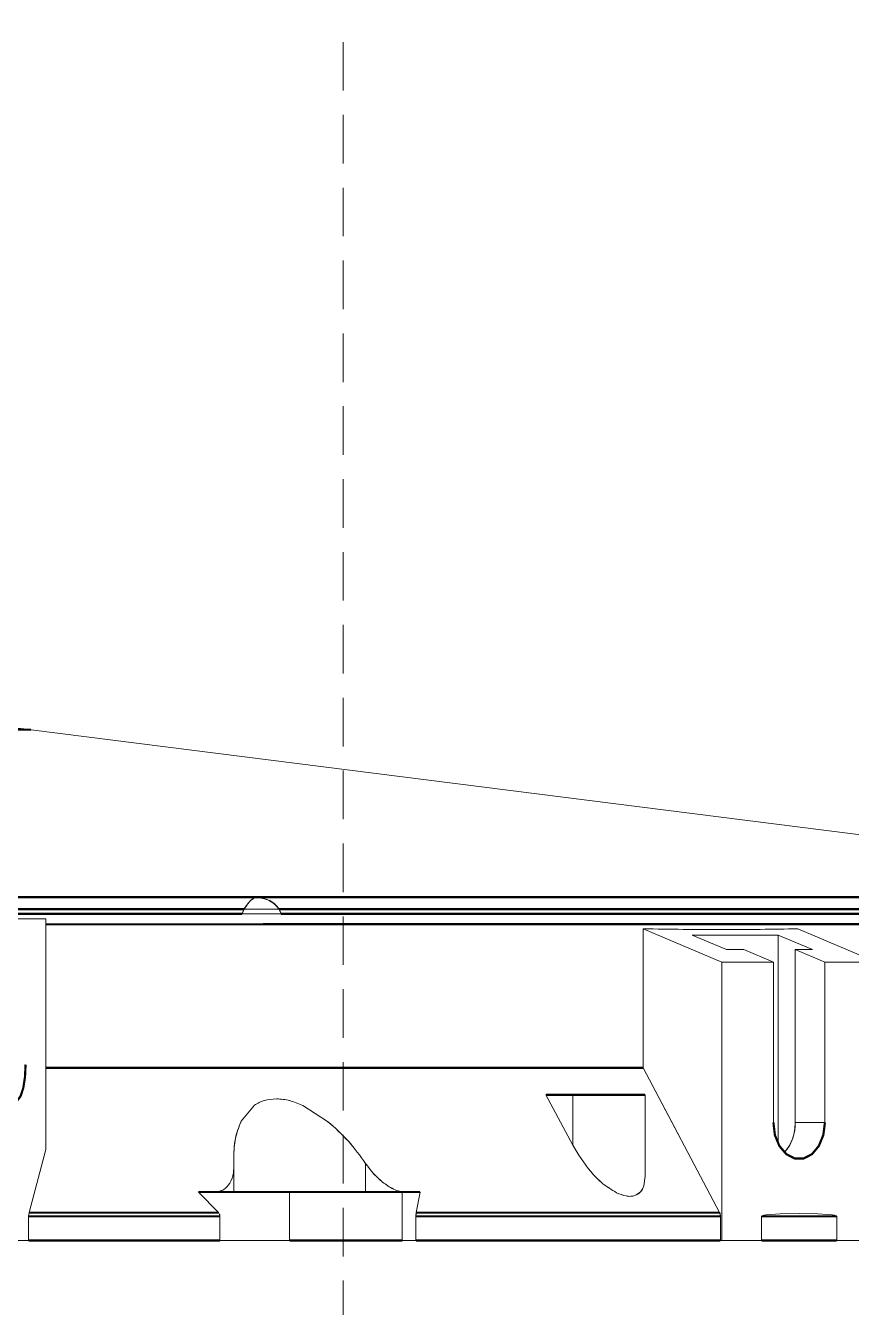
# Model space of a CAD drawing. Header units: millimetres. Extents: x -16985 to -606, y 2122 to 9380.
# Drawn here: x -12321.6 to -12253.5, y 7664.6 to 7770.1 of the extents above; entities that cross this region are included whole.
import ezdxf

# ---------------------------------------------------------------- set-up
doc = ezdxf.new("R2010")
doc.units = ezdxf.units.MM
doc.linetypes.add('K5LT_DASHED', pattern=[6, 4, -2])
doc.linetypes.add('K5LT_THIN', pattern=[0])

msp = doc.modelspace()

# ---------------------------------------------------------------- linework, layer by layer
at = {"color": 7, "linetype": 'K5LT_DASHED', "lineweight": 18}
msp.add_line((-12295.42, 8086.8), (-12295.42, 4065.41), dxfattribs=at)
at = {"color": 7, "linetype": 'K5LT_THIN', "lineweight": 18}
for p, q in [((-12212.25, 7698.39), (-12321.12, 7712.17)), ((-12303.56, 7697.42), (-12303.39, 7697.68)), ((-12303.43, 7697.61), (-12303.3, 7697.8)), ((-12303.3, 7697.8), (-12303.04, 7698.1)), ((-12303.04, 7698.1), (-12302.92, 7698.21)), ((-12302.84, 7698.25), (-12302.56, 7698.41)), ((-12302.56, 7698.41), (-12302.84, 7698.25)), ((-12302.7, 7698.36), (-12302.56, 7698.41)), ((-12302.29, 7698.35), (-12302.02, 7698.29)), ((-12302.02, 7698.29), (-12301.76, 7698.21)), ((-12301.76, 7698.21), (-12301.51, 7698.1)), ((-12301.05, 7697.83), (-12301.51, 7698.13)), ((-12301.51, 7698.1), (-12301.05, 7697.8)), ((-12301.05, 7697.8), (-12300.85, 7697.61)), ((-12301.02, 7697.8), (-12301.03, 7697.81)), ((-12303.74, 7697.04), (-12303.57, 7697.39)), ((-12303.57, 7697.39), (-12303.74, 7697.04)), ((-12303.74, 7697.01), (-12303.56, 7697.39)), ((-12303.56, 7697.39), (-12303.74, 7697.01)), ((-12303.73, 7697.03), (-12303.74, 7697.04)), ((-12303.74, 7697.04), (-12303.73, 7697.03)), ((-12303.73, 7697), (-12303.74, 7697.01)), ((-12303.56, 7697.42), (-12303.73, 7697.03)), ((-12303.56, 7697.42), (-12303.73, 7697.03)), ((-12303.73, 7697), (-12303.56, 7697.39)), ((-12303.73, 7697), (-12303.56, 7697.39)), ((-12300.52, 7697), (-12303.73, 7697)), ((-12300.52, 7697), (-12303.73, 7697)), ((-12303.56, 7697.39), (-12303.43, 7697.61)), ((-12303.56, 7697.39), (-12300.69, 7697.39)), ((-12300.85, 7697.61), (-12300.7, 7697.39)), ((-12300.52, 7697.01), (-12300.7, 7697.39)), ((-12300.7, 7697.39), (-12300.52, 7697.01)), ((-12300.69, 7697.39), (-12300.52, 7697)), ((-12300.69, 7697.39), (-12300.52, 7697)), ((-12300.52, 7697.03), (-12300.68, 7697.4)), ((-12300.52, 7697.03), (-12300.68, 7697.39)), ((-12300.68, 7697.39), (-12300.52, 7697.04)), ((-12300.52, 7697.04), (-12300.68, 7697.39)), ((-12300.54, 7697.03), (-12300.52, 7697.03)), ((-12300.54, 7697.03), (-12300.52, 7697.03)), ((-12300.52, 7697.03), (-12300.52, 7697.04)), ((-12300.52, 7697.04), (-12300.52, 7697.03)), ((-12327.92, 7696.6), (-12319.91, 7696.6)), ((-12319.91, 7696.6), (-12321.57, 7696.6)), ((-12321.57, 7696.6), (-12319.91, 7696.6)), ((-12319.91, 7677.61), (-12319.91, 7696.6)), ((-12319.91, 7696.6), (-12319.91, 7677.61)), ((-12264.22, 7693.02), (-12270.7, 7695.78)), ((-12270.7, 7684.33), (-12270.7, 7695.78)), ((-12270.7, 7684.33), (-12270.7, 7695.78)), ((-12257.97, 7695.78), (-12251.49, 7693.02)), ((-12266.66, 7695.26), (-12263.83, 7694.06)), ((-12259.58, 7695.26), (-12266.66, 7695.26)), ((-12256.76, 7694.06), (-12259.58, 7695.26)), ((-12259.58, 7695.26), (-12259.58, 7678.1)), ((-12263.83, 7694.06), (-12262.41, 7694.06)), ((-12262.41, 7694.06), (-12259.97, 7693.02)), ((-12258.17, 7694.06), (-12256.76, 7694.06)), ((-12255.73, 7693.02), (-12258.17, 7694.06)), ((-12258.17, 7694.06), (-12258.17, 7679.82)), ((-12259.97, 7693.02), (-12264.22, 7693.02)), ((-12264.22, 7670.1), (-12264.22, 7693.02)), ((-12264.22, 7693.02), (-12264.22, 7670.1)), ((-12259.97, 7693.02), (-12259.97, 7679.82)), ((-12251.49, 7693.02), (-12255.73, 7693.02)), ((-12255.73, 7679.82), (-12255.73, 7693.02)), ((-12267.63, 7678.51), (-12270.7, 7684.33)), ((-12264.4, 7672.4), (-12270.7, 7684.33)), ((-12278.71, 7682.1), (-12276.5, 7682.1)), ((-12273.28, 7682.1), (-12278.71, 7682.1)), ((-12276.5, 7677.95), (-12278.71, 7682.1)), ((-12276.5, 7682.1), (-12276.5, 7677.95)), ((-12276.5, 7682.1), (-12275.97, 7682.1)), ((-12275.97, 7682.1), (-12275.37, 7682.1)), ((-12275.53, 7682.1), (-12275.41, 7682.1)), ((-12275.41, 7682.1), (-12275.53, 7682.1)), ((-12275.41, 7682.1), (-12275.09, 7682.1)), ((-12275.09, 7682.1), (-12275.41, 7682.1)), ((-12275.37, 7682.1), (-12274.71, 7682.1)), ((-12274.6, 7682.1), (-12275.09, 7682.1)), ((-12275.09, 7682.1), (-12274.6, 7682.1)), ((-12274.71, 7682.1), (-12274.03, 7682.1)), ((-12274.03, 7682.1), (-12274.6, 7682.1)), ((-12274.6, 7682.1), (-12274.03, 7682.1)), ((-12274.03, 7682.1), (-12273.34, 7682.1)), ((-12273.45, 7682.1), (-12274.03, 7682.1)), ((-12274.03, 7682.1), (-12273.45, 7682.1)), ((-12272.97, 7682.1), (-12273.45, 7682.1)), ((-12273.45, 7682.1), (-12272.97, 7682.1)), ((-12273.34, 7682.1), (-12272.69, 7682.1)), ((-12271.55, 7682.1), (-12273.28, 7682.1)), ((-12272.64, 7682.1), (-12272.97, 7682.1)), ((-12272.97, 7682.1), (-12272.64, 7682.1)), ((-12272.69, 7682.1), (-12272.08, 7682.1)), ((-12272.53, 7682.1), (-12272.64, 7682.1)), ((-12272.64, 7682.1), (-12272.53, 7682.1)), ((-12272.08, 7682.1), (-12271.55, 7682.1)), ((-12271.55, 7682.1), (-12271.12, 7682.1)), ((-12271.12, 7682.1), (-12271.55, 7682.1)), ((-12270.79, 7682.1), (-12271.12, 7682.1)), ((-12271.12, 7682.1), (-12270.79, 7682.1)), ((-12270.59, 7682.1), (-12270.79, 7682.1)), ((-12270.79, 7682.1), (-12270.59, 7682.1)), ((-12270.53, 7682.1), (-12270.59, 7682.1)), ((-12270.59, 7682.1), (-12270.53, 7682.1)), ((-12270.53, 7675.41), (-12270.53, 7682.1)), ((-12303.81, 7679.94), (-12302.72, 7681.24)), ((-12303.81, 7679.94), (-12302.72, 7681.24)), ((-12298.72, 7681.23), (-12296.69, 7679.92)), ((-12298.72, 7681.23), (-12296.69, 7679.92)), ((-12259.97, 7679.82), (-12259.93, 7679.23)), ((-12258.17, 7679.82), (-12258.2, 7679.32)), ((-12258.17, 7679.82), (-12255.73, 7679.82)), ((-12255.77, 7679.23), (-12255.73, 7679.82)), ((-12259.93, 7679.23), (-12259.81, 7678.67)), ((-12259.81, 7678.67), (-12259.62, 7678.15)), ((-12258.29, 7678.84), (-12258.43, 7678.39)), ((-12258.2, 7679.32), (-12258.29, 7678.84)), ((-12256.09, 7678.15), (-12255.89, 7678.67)), ((-12255.89, 7678.67), (-12255.77, 7679.23)), ((-12319.91, 7677.61), (-12321.28, 7672.4)), ((-12319.91, 7677.61), (-12321.28, 7672.4)), ((-12259.62, 7678.15), (-12259.35, 7677.69)), ((-12259.35, 7677.69), (-12259.03, 7677.32)), ((-12258.86, 7677.61), (-12259.04, 7677.4)), ((-12258.62, 7677.97), (-12258.86, 7677.61)), ((-12258.43, 7678.39), (-12258.62, 7677.97)), ((-12256.67, 7677.32), (-12256.35, 7677.7)), ((-12256.35, 7677.7), (-12256.09, 7678.15)), ((-12304.42, 7676.96), (-12304.42, 7676.09)), ((-12304.41, 7676.46), (-12304.42, 7676.96)), ((-12259.03, 7677.32), (-12258.66, 7677.04)), ((-12258.66, 7677.04), (-12258.27, 7676.87)), ((-12258.27, 7676.87), (-12257.85, 7676.82)), ((-12257.85, 7676.82), (-12257.44, 7676.87)), ((-12257.44, 7676.87), (-12257.04, 7677.04)), ((-12257.04, 7677.04), (-12256.67, 7677.32)), ((-12304.41, 7676.46), (-12304.41, 7676.25)), ((-12304.41, 7676.41), (-12304.41, 7676.46)), ((-12304.41, 7676.25), (-12304.41, 7676.46)), ((-12304.41, 7676.25), (-12304.41, 7674.1)), ((-12304.41, 7676.2), (-12304.41, 7676.2)), ((-12293.57, 7676.46), (-12293.57, 7674.1)), ((-12270.64, 7674.62), (-12270.53, 7675.41)), ((-12307.34, 7674.1), (-12305.69, 7672.4)), ((-12299.83, 7674.1), (-12307.34, 7674.1)), ((-12305.69, 7672.4), (-12307.34, 7674.1)), ((-12307.34, 7674.1), (-12306.03, 7674.1)), ((-12306.03, 7674.1), (-12305.36, 7674.1)), ((-12305.36, 7674.1), (-12304.85, 7674.1)), ((-12304.85, 7674.1), (-12304.52, 7674.1)), ((-12304.52, 7674.1), (-12304.41, 7674.1)), ((-12304.41, 7674.1), (-12304.41, 7674.1)), ((-12304.4, 7674.1), (-12304.26, 7674.1)), ((-12304.26, 7674.1), (-12303.99, 7674.1)), ((-12303.99, 7674.1), (-12303.59, 7674.1)), ((-12303.59, 7674.1), (-12303.07, 7674.1)), ((-12303.07, 7674.1), (-12302.45, 7674.1)), ((-12302.45, 7674.1), (-12301.73, 7674.1)), ((-12301.73, 7674.1), (-12300.92, 7674.1)), ((-12300.92, 7674.1), (-12300.06, 7674.1)), ((-12300.86, 7674.1), (-12300.92, 7674.1)), ((-12300.92, 7674.1), (-12300.86, 7674.1)), ((-12300.66, 7674.1), (-12300.86, 7674.1)), ((-12300.86, 7674.1), (-12300.66, 7674.1)), ((-12300.33, 7674.1), (-12300.66, 7674.1)), ((-12300.66, 7674.1), (-12300.33, 7674.1)), ((-12299.9, 7674.1), (-12300.33, 7674.1)), ((-12300.33, 7674.1), (-12299.9, 7674.1)), ((-12300.06, 7674.1), (-12299.14, 7674.1)), ((-12299.37, 7674.1), (-12299.9, 7674.1)), ((-12299.9, 7674.1), (-12299.37, 7674.1)), ((-12299.83, 7674.1), (-12299.83, 7670.1)), ((-12298.35, 7674.1), (-12299.83, 7674.1)), ((-12298.76, 7674.1), (-12299.37, 7674.1)), ((-12299.37, 7674.1), (-12298.76, 7674.1)), ((-12299.14, 7674.1), (-12298.18, 7674.1)), ((-12298.11, 7674.1), (-12298.76, 7674.1)), ((-12298.76, 7674.1), (-12298.11, 7674.1)), ((-12296.84, 7674.1), (-12298.35, 7674.1)), ((-12298.18, 7674.1), (-12297.22, 7674.1)), ((-12297.42, 7674.1), (-12298.11, 7674.1)), ((-12298.11, 7674.1), (-12297.42, 7674.1)), ((-12296.74, 7674.1), (-12297.42, 7674.1)), ((-12297.42, 7674.1), (-12296.74, 7674.1)), ((-12297.22, 7674.1), (-12296.26, 7674.1)), ((-12295.35, 7674.1), (-12296.84, 7674.1)), ((-12296.08, 7674.1), (-12296.74, 7674.1)), ((-12296.74, 7674.1), (-12296.08, 7674.1)), ((-12296.26, 7674.1), (-12295.32, 7674.1)), ((-12295.48, 7674.1), (-12296.08, 7674.1)), ((-12296.08, 7674.1), (-12295.48, 7674.1)), ((-12294.95, 7674.1), (-12295.48, 7674.1)), ((-12295.48, 7674.1), (-12294.95, 7674.1)), ((-12293.95, 7674.1), (-12295.35, 7674.1)), ((-12295.32, 7674.1), (-12294.42, 7674.1)), ((-12294.51, 7674.1), (-12294.95, 7674.1)), ((-12294.95, 7674.1), (-12294.51, 7674.1)), ((-12294.19, 7674.1), (-12294.51, 7674.1)), ((-12294.51, 7674.1), (-12294.19, 7674.1)), ((-12294.42, 7674.1), (-12293.57, 7674.1)), ((-12293.99, 7674.1), (-12294.19, 7674.1)), ((-12294.19, 7674.1), (-12293.99, 7674.1)), ((-12293.92, 7674.1), (-12293.99, 7674.1)), ((-12293.99, 7674.1), (-12293.92, 7674.1)), ((-12292.73, 7674.1), (-12293.95, 7674.1)), ((-12293.57, 7674.1), (-12292.79, 7674.1)), ((-12292.79, 7674.1), (-12292.37, 7674.1)), ((-12291.72, 7674.1), (-12292.73, 7674.1)), ((-12292.37, 7674.1), (-12291.51, 7674.1)), ((-12290.98, 7674.1), (-12291.72, 7674.1)), ((-12291.51, 7674.1), (-12291.09, 7674.1)), ((-12290.54, 7674.1), (-12290.98, 7674.1)), ((-12290.76, 7674.1), (-12290.3, 7674.1)), ((-12290.54, 7670.1), (-12290.54, 7674.1)), ((-12289.08, 7674.1), (-12290.54, 7674.1)), ((-12290.3, 7674.1), (-12289.08, 7674.1)), ((-12289.39, 7672.4), (-12289.08, 7674.1)), ((-12289.08, 7674.1), (-12289.39, 7672.4)), ((-12321.28, 7672.4), (-12321.31, 7672.26)), ((-12321.28, 7672.4), (-12321.31, 7672.26)), ((-12305.69, 7672.4), (-12305.59, 7672.26)), ((-12305.59, 7672.26), (-12305.69, 7672.4)), ((-12289.41, 7672.26), (-12289.39, 7672.4)), ((-12264.35, 7672.26), (-12264.4, 7672.4)), ((-12264.4, 7672.4), (-12264.4, 7672.4)), ((-12321.32, 7672.1), (-12321.32, 7670.1)), ((-12305.56, 7670.1), (-12305.56, 7672.1)), ((-12289.42, 7672.1), (-12289.42, 7670.1)), ((-12264.33, 7672.1), (-12264.35, 7672.26)), ((-12264.33, 7670.1), (-12264.33, 7672.1)), ((-12260.94, 7672.1), (-12260.94, 7670.1)), ((-12260.57, 7672.21), (-12260.76, 7672.18)), ((-12260.57, 7672.21), (-12260.76, 7672.18)), ((-12260.18, 7672.25), (-12260.57, 7672.21)), ((-12260.18, 7672.25), (-12260.57, 7672.21)), ((-12259.41, 7672.29), (-12260.18, 7672.25)), ((-12259.41, 7672.29), (-12260.18, 7672.25)), ((-12257.85, 7672.32), (-12259.41, 7672.29)), ((-12257.85, 7672.32), (-12259.41, 7672.29)), ((-12256.3, 7672.29), (-12257.85, 7672.32)), ((-12256.3, 7672.29), (-12257.85, 7672.32)), ((-12255.52, 7672.25), (-12256.3, 7672.29)), ((-12255.52, 7672.25), (-12256.3, 7672.29)), ((-12255.14, 7672.21), (-12255.52, 7672.25)), ((-12255.14, 7672.21), (-12255.52, 7672.25)), ((-12254.94, 7672.18), (-12255.14, 7672.21)), ((-12254.94, 7672.18), (-12255.14, 7672.21)), ((-12254.76, 7670.1), (-12254.76, 7672.1)), ((-12321.32, 7670.1), (-12324.88, 7670.1)), ((-12321.32, 7670.1), (-12324.88, 7670.1)), ((-12305.56, 7670.1), (-12321.32, 7670.1)), ((-12321.32, 7670.1), (-12320.41, 7670.1)), ((-12320.44, 7670.1), (-12306.62, 7670.1)), ((-12299.83, 7670.1), (-12305.56, 7670.1)), ((-12305.56, 7670.1), (-12299.83, 7670.1)), ((-12299.9, 7670.1), (-12298.76, 7670.1)), ((-12298.35, 7670.1), (-12299.83, 7670.1)), ((-12298.76, 7670.1), (-12297.42, 7670.1)), ((-12296.84, 7670.1), (-12298.35, 7670.1)), ((-12297.42, 7670.1), (-12296.08, 7670.1)), ((-12295.35, 7670.1), (-12296.84, 7670.1)), ((-12296.08, 7670.1), (-12294.95, 7670.1)), ((-12293.95, 7670.1), (-12295.35, 7670.1)), ((-12294.95, 7670.1), (-12294.19, 7670.1)), ((-12292.73, 7670.1), (-12293.95, 7670.1)), ((-12291.72, 7670.1), (-12292.73, 7670.1)), ((-12290.98, 7670.1), (-12291.72, 7670.1)), ((-12290.54, 7670.1), (-12290.98, 7670.1)), ((-12289.42, 7670.1), (-12290.54, 7670.1)), ((-12290.54, 7670.1), (-12289.42, 7670.1)), ((-12276.48, 7670.1), (-12289.42, 7670.1)), ((-12289.42, 7670.1), (-12279.23, 7670.1)), ((-12288.4, 7670.1), (-12289.42, 7670.1)), ((-12279.23, 7670.1), (-12267.26, 7670.1)), ((-12264.33, 7670.1), (-12276.48, 7670.1)), ((-12264.22, 7670.1), (-12264.33, 7670.1)), ((-12264.22, 7670.1), (-12264.33, 7670.1)), ((-12260.94, 7670.1), (-12264.22, 7670.1)), ((-12260.94, 7670.1), (-12264.22, 7670.1)), ((-12254.76, 7670.1), (-12260.94, 7670.1)), ((-12260.94, 7670.1), (-12257.63, 7670.1)), ((-12251.49, 7670.1), (-12254.76, 7670.1)), ((-12251.49, 7670.1), (-12254.76, 7670.1))]:
    msp.add_line(p, q, dxfattribs=at)
at = {"color": 7, "linetype": 'K5LT_THIN', "const_width": 0.18}
for points in [[(-12392.87, 7712.17), (-12387.76, 7712.17), (-12382.66, 7712.17), (-12377.62, 7712.17), (-12372.66, 7712.17), (-12367.8, 7712.17), (-12363.07, 7712.17), (-12358.49, 7712.17), (-12354.08, 7712.17), (-12349.88, 7712.17), (-12345.89, 7712.17), (-12342.14, 7712.17), (-12338.65, 7712.17), (-12335.44, 7712.17), (-12332.51, 7712.17), (-12329.9, 7712.17), (-12327.61, 7712.17), (-12325.65, 7712.17), (-12324.03, 7712.17), (-12322.76, 7712.17), (-12321.85, 7712.17), (-12321.31, 7712.17), (-12321.12, 7712.17)], [(-12321.12, 7712.17), (-12321.31, 7712.17), (-12321.85, 7712.17), (-12322.76, 7712.17), (-12324.03, 7712.17), (-12325.65, 7712.17), (-12327.61, 7712.17), (-12329.9, 7712.17), (-12332.51, 7712.17), (-12335.44, 7712.17), (-12338.65, 7712.17), (-12342.14, 7712.17), (-12345.89, 7712.17), (-12349.88, 7712.17), (-12354.08, 7712.17), (-12358.49, 7712.17), (-12363.07, 7712.17), (-12367.8, 7712.17), (-12372.66, 7712.17), (-12377.62, 7712.17), (-12382.66, 7712.17), (-12387.76, 7712.17), (-12392.87, 7712.17)], [(-12302.56, 7698.38), (-12310.11, 7698.38), (-12317.84, 7698.38), (-12325.74, 7698.38), (-12333.8, 7698.38), (-12341.99, 7698.38), (-12350.29, 7698.38), (-12358.69, 7698.38), (-12367.17, 7698.38), (-12375.7, 7698.38), (-12384.28, 7698.38), (-12392.87, 7698.38)], [(-12322.83, 7698.38), (-12315.53, 7698.38), (-12308.39, 7698.38), (-12301.41, 7698.38), (-12294.61, 7698.38), (-12288, 7698.38), (-12281.6, 7698.38), (-12275.42, 7698.38), (-12269.46, 7698.38), (-12263.75, 7698.38), (-12258.29, 7698.38), (-12253.09, 7698.38)], [(-12236.45, 7698.39), (-12240.92, 7698.39), (-12245.74, 7698.38), (-12250.89, 7698.38), (-12256.37, 7698.38), (-12262.15, 7698.38), (-12268.23, 7698.38), (-12274.59, 7698.38), (-12281.22, 7698.38), (-12288.1, 7698.38), (-12295.22, 7698.38), (-12302.56, 7698.38)], [(-12303.56, 7697.39), (-12310.91, 7697.39), (-12318.44, 7697.39), (-12326.12, 7697.39), (-12333.94, 7697.39), (-12341.88, 7697.39), (-12349.94, 7697.39), (-12358.08, 7697.39), (-12366.3, 7697.39), (-12374.57, 7697.39), (-12382.89, 7697.39), (-12391.22, 7697.39)], [(-12391.22, 7697.39), (-12382.89, 7697.39), (-12374.57, 7697.39), (-12366.3, 7697.39), (-12358.08, 7697.39), (-12349.94, 7697.39), (-12341.88, 7697.39), (-12333.94, 7697.39), (-12326.12, 7697.39), (-12318.44, 7697.39), (-12310.91, 7697.39), (-12303.56, 7697.39)], [(-12391.02, 7697.01), (-12382.72, 7697.01), (-12374.45, 7697.01), (-12366.21, 7697.01), (-12358.03, 7697.01), (-12349.92, 7697.01), (-12341.9, 7697.01), (-12333.99, 7697.01), (-12326.2, 7697.01), (-12318.55, 7697.01), (-12311.06, 7697.01), (-12303.74, 7697.01)], [(-12303.74, 7697.01), (-12311.06, 7697.01), (-12318.55, 7697.01), (-12326.2, 7697.01), (-12333.99, 7697.01), (-12341.9, 7697.01), (-12349.92, 7697.01), (-12358.03, 7697.01), (-12366.21, 7697.01), (-12374.45, 7697.01), (-12382.72, 7697.01), (-12391.02, 7697.01)], [(-12300.7, 7697.39), (-12293.57, 7697.39), (-12286.66, 7697.39), (-12279.98, 7697.39), (-12273.54, 7697.39), (-12267.35, 7697.39), (-12261.43, 7697.39), (-12255.79, 7697.39), (-12250.44, 7697.39), (-12245.4, 7697.39), (-12240.67, 7697.39), (-12236.26, 7697.39)], [(-12236.26, 7697.39), (-12240.67, 7697.39), (-12245.4, 7697.39), (-12250.44, 7697.39), (-12255.79, 7697.39), (-12261.43, 7697.39), (-12267.35, 7697.39), (-12273.54, 7697.39), (-12279.98, 7697.39), (-12286.66, 7697.39), (-12293.57, 7697.39), (-12300.7, 7697.39)], [(-12236.63, 7697.02), (-12241.01, 7697.01), (-12245.72, 7697.01), (-12250.73, 7697.01), (-12256.04, 7697.01), (-12261.63, 7697.01), (-12267.5, 7697.01), (-12273.64, 7697.01), (-12280.02, 7697.01), (-12286.64, 7697.01), (-12293.48, 7697.01), (-12300.52, 7697.01)], [(-12300.52, 7697.01), (-12293.48, 7697.01), (-12286.64, 7697.01), (-12280.02, 7697.01), (-12273.64, 7697.01), (-12267.5, 7697.01), (-12261.63, 7697.01), (-12256.04, 7697.01), (-12250.73, 7697.01), (-12245.72, 7697.01), (-12241.01, 7697.01), (-12236.63, 7697.02)], [(-12250.14, 7696.15), (-12255.32, 7696.15), (-12260.78, 7696.15), (-12266.49, 7696.15), (-12272.46, 7696.14), (-12278.67, 7696.14), (-12285.1, 7696.14), (-12291.75, 7696.14), (-12298.61, 7696.14), (-12305.64, 7696.14), (-12312.86, 7696.14), (-12319.91, 7696.14)], [(-12319.91, 7696.14), (-12312.86, 7696.14), (-12305.64, 7696.14), (-12298.61, 7696.14), (-12291.75, 7696.14), (-12285.1, 7696.14), (-12278.67, 7696.14), (-12272.46, 7696.14), (-12266.49, 7696.15), (-12260.78, 7696.15), (-12255.32, 7696.15), (-12250.14, 7696.15)], [(-12302.02, 7696.16), (-12295.13, 7696.16), (-12288.44, 7696.16), (-12281.97, 7696.16), (-12275.72, 7696.16), (-12269.73, 7696.16), (-12263.98, 7696.16), (-12258.51, 7696.16), (-12253.31, 7696.16), (-12248.41, 7696.16), (-12243.8, 7696.16), (-12239.5, 7696.16)], [(-12239.5, 7696.16), (-12243.8, 7696.16), (-12248.41, 7696.16), (-12253.31, 7696.16), (-12258.51, 7696.16), (-12263.98, 7696.16), (-12269.73, 7696.16), (-12275.72, 7696.16), (-12281.97, 7696.16), (-12288.44, 7696.16), (-12295.13, 7696.16), (-12302.02, 7696.16)], [(-12302, 7696.16), (-12301.58, 7696.16), (-12294.82, 7696.16), (-12288.26, 7696.16), (-12281.9, 7696.16), (-12275.77, 7696.16), (-12269.87, 7696.16), (-12264.23, 7696.16), (-12258.84, 7696.16), (-12253.72, 7696.16), (-12248.88, 7696.16), (-12244.33, 7696.16), (-12240.08, 7696.15), (-12236.14, 7696.15), (-12232.51, 7696.15), (-12229.21, 7696.15), (-12226.24, 7696.15), (-12224.41, 7696.15)], [(-12224.41, 7696.15), (-12226.24, 7696.15), (-12229.21, 7696.15), (-12232.51, 7696.15), (-12236.14, 7696.15), (-12240.08, 7696.15), (-12244.33, 7696.16), (-12248.88, 7696.16), (-12253.72, 7696.16), (-12258.84, 7696.16), (-12264.23, 7696.16), (-12269.87, 7696.16), (-12275.77, 7696.16), (-12281.9, 7696.16), (-12288.26, 7696.16), (-12294.82, 7696.16), (-12301.58, 7696.16), (-12301.93, 7696.16)], [(-12321.57, 7684.6), (-12321.62, 7683.57), (-12321.76, 7682.67), (-12321.98, 7682), (-12322.25, 7681.64), (-12322.54, 7681.64), (-12322.81, 7682), (-12323.03, 7682.67), (-12323.17, 7683.57), (-12323.22, 7684.6)], [(-12319.91, 7684.33), (-12312.33, 7684.33), (-12304.87, 7684.33), (-12297.6, 7684.33), (-12290.53, 7684.33), (-12283.68, 7684.33), (-12277.07, 7684.33), (-12270.7, 7684.33)], [(-12270.7, 7684.33), (-12277.07, 7684.33), (-12283.68, 7684.33), (-12290.53, 7684.33), (-12297.6, 7684.33), (-12304.87, 7684.33), (-12312.33, 7684.33), (-12319.91, 7684.33)], [(-12278.71, 7682.1), (-12278.02, 7682.1), (-12277.33, 7682.1), (-12276.65, 7682.1), (-12275.97, 7682.1), (-12275.3, 7682.1), (-12274.62, 7682.1), (-12273.95, 7682.1), (-12273.28, 7682.1)], [(-12271.55, 7682.1), (-12270.85, 7682.1), (-12270.54, 7682.1), (-12270.65, 7682.1), (-12271.16, 7682.1), (-12272.02, 7682.1), (-12273.12, 7682.1), (-12274.33, 7682.1), (-12275.5, 7682.1), (-12276.5, 7682.1)], [(-12272.53, 7682.1), (-12272.64, 7682.1), (-12272.97, 7682.1), (-12273.45, 7682.1), (-12274.03, 7682.1), (-12274.6, 7682.1), (-12275.09, 7682.1), (-12275.41, 7682.1), (-12275.53, 7682.1)], [(-12275.53, 7682.1), (-12275.41, 7682.1), (-12275.09, 7682.1), (-12274.6, 7682.1), (-12274.03, 7682.1), (-12273.45, 7682.1), (-12272.97, 7682.1), (-12272.64, 7682.1), (-12272.53, 7682.1)], [(-12255.73, 7679.82), (-12255.86, 7678.79), (-12256.23, 7677.89), (-12256.79, 7677.22), (-12257.48, 7676.86), (-12258.22, 7676.86), (-12258.91, 7677.22), (-12259.48, 7677.89), (-12259.85, 7678.79), (-12259.97, 7679.82)], [(-12307.34, 7674.1), (-12307.17, 7674.1), (-12307.01, 7674.1), (-12306.85, 7674.1), (-12306.68, 7674.1), (-12306.52, 7674.1), (-12306.36, 7674.1), (-12306.2, 7674.1), (-12306.03, 7674.1)], [(-12306.03, 7674.1), (-12305.68, 7674.1), (-12305.36, 7674.1), (-12305.08, 7674.1), (-12304.85, 7674.1), (-12304.66, 7674.1), (-12304.52, 7674.1), (-12304.44, 7674.1), (-12304.41, 7674.1)], [(-12293.57, 7674.1), (-12295.11, 7674.1), (-12296.79, 7674.1), (-12298.5, 7674.1), (-12300.15, 7674.1), (-12301.64, 7674.1), (-12302.87, 7674.1), (-12303.78, 7674.1), (-12304.3, 7674.1), (-12304.41, 7674.1)], [(-12293.92, 7674.1), (-12294.14, 7674.1), (-12294.74, 7674.1), (-12295.67, 7674.1), (-12296.82, 7674.1), (-12298.03, 7674.1), (-12299.17, 7674.1), (-12300.11, 7674.1), (-12300.71, 7674.1), (-12300.92, 7674.1)], [(-12300.92, 7674.1), (-12300.71, 7674.1), (-12300.11, 7674.1), (-12299.17, 7674.1), (-12298.03, 7674.1), (-12296.82, 7674.1), (-12295.67, 7674.1), (-12294.74, 7674.1), (-12294.14, 7674.1), (-12293.92, 7674.1)], [(-12290.54, 7674.1), (-12290.98, 7674.1), (-12291.72, 7674.1), (-12292.73, 7674.1), (-12293.95, 7674.1), (-12295.35, 7674.1), (-12296.84, 7674.1), (-12298.35, 7674.1), (-12299.83, 7674.1)], [(-12293.57, 7674.1), (-12293.2, 7674.1), (-12292.79, 7674.1), (-12292.37, 7674.1), (-12291.94, 7674.1), (-12291.51, 7674.1), (-12291.09, 7674.1), (-12290.68, 7674.1), (-12290.3, 7674.1)], [(-12290.3, 7674.1), (-12290.15, 7674.1), (-12289.99, 7674.1), (-12289.84, 7674.1), (-12289.69, 7674.1), (-12289.53, 7674.1), (-12289.38, 7674.1), (-12289.23, 7674.1), (-12289.08, 7674.1)], [(-12305.69, 7672.4), (-12307.6, 7672.4), (-12309.52, 7672.4), (-12311.46, 7672.4), (-12313.4, 7672.4), (-12315.36, 7672.4), (-12317.32, 7672.4), (-12319.3, 7672.4), (-12321.28, 7672.4)], [(-12321.28, 7672.4), (-12319.3, 7672.4), (-12317.32, 7672.4), (-12315.36, 7672.4), (-12313.4, 7672.4), (-12311.46, 7672.4), (-12309.52, 7672.4), (-12307.6, 7672.4), (-12305.69, 7672.4)], [(-12264.4, 7672.4), (-12267.35, 7672.4), (-12270.35, 7672.4), (-12273.4, 7672.4), (-12276.5, 7672.4), (-12279.65, 7672.4), (-12282.85, 7672.4), (-12286.1, 7672.4), (-12289.39, 7672.4)], [(-12289.39, 7672.4), (-12286.1, 7672.4), (-12282.85, 7672.4), (-12279.65, 7672.4), (-12276.5, 7672.4), (-12273.4, 7672.4), (-12270.35, 7672.4), (-12267.35, 7672.4), (-12264.4, 7672.4)], [(-12305.56, 7672.1), (-12307.49, 7672.1), (-12309.43, 7672.1), (-12311.39, 7672.1), (-12313.36, 7672.1), (-12315.33, 7672.1), (-12317.32, 7672.1), (-12319.31, 7672.1), (-12321.32, 7672.1)], [(-12321.32, 7672.1), (-12319.31, 7672.1), (-12317.32, 7672.1), (-12315.33, 7672.1), (-12313.36, 7672.1), (-12311.39, 7672.1), (-12309.43, 7672.1), (-12307.49, 7672.1), (-12305.56, 7672.1)], [(-12289.42, 7672.1), (-12286.11, 7672.1), (-12282.85, 7672.1), (-12279.64, 7672.1), (-12276.48, 7672.1), (-12273.36, 7672.1), (-12270.3, 7672.1), (-12267.29, 7672.1), (-12264.33, 7672.1)], [(-12264.33, 7672.1), (-12267.29, 7672.1), (-12270.3, 7672.1), (-12273.36, 7672.1), (-12276.48, 7672.1), (-12279.64, 7672.1), (-12282.85, 7672.1), (-12286.11, 7672.1), (-12289.42, 7672.1)], [(-12260.94, 7672.1), (-12260.15, 7672.1), (-12259.37, 7672.1), (-12258.59, 7672.1), (-12257.82, 7672.1), (-12257.05, 7672.1), (-12256.28, 7672.1), (-12255.52, 7672.1), (-12254.76, 7672.1)], [(-12254.76, 7672.1), (-12255.52, 7672.1), (-12256.28, 7672.1), (-12257.05, 7672.1), (-12257.82, 7672.1), (-12258.59, 7672.1), (-12259.37, 7672.1), (-12260.15, 7672.1), (-12260.94, 7672.1)], [(-12321.32, 7670.1), (-12319.31, 7670.1), (-12317.32, 7670.1), (-12315.33, 7670.1), (-12313.36, 7670.1), (-12311.39, 7670.1), (-12309.43, 7670.1), (-12307.49, 7670.1), (-12305.56, 7670.1)], [(-12299.83, 7670.1), (-12298.35, 7670.1), (-12296.84, 7670.1), (-12295.35, 7670.1), (-12293.95, 7670.1), (-12292.73, 7670.1), (-12291.72, 7670.1), (-12290.98, 7670.1), (-12290.54, 7670.1)], [(-12289.42, 7670.1), (-12286.11, 7670.1), (-12282.85, 7670.1), (-12279.64, 7670.1), (-12276.48, 7670.1), (-12273.36, 7670.1), (-12270.3, 7670.1), (-12267.29, 7670.1), (-12264.33, 7670.1)], [(-12260.94, 7670.1), (-12260.15, 7670.1), (-12259.37, 7670.1), (-12258.59, 7670.1), (-12257.82, 7670.1), (-12257.05, 7670.1), (-12256.28, 7670.1), (-12255.52, 7670.1), (-12254.76, 7670.1)]]:
    msp.add_lwpolyline(points, dxfattribs=at)
at = {"color": 7, "linetype": 'K5LT_THIN', "lineweight": 18}
msp.add_arc((-12261.65, 7679.7), 3.48, 318.5833, 1.92, dxfattribs=at)
for points, knots in [([(-12321.25, 7712.19), (-12321.57, 7712.22), (-12322.11, 7712.28), (-12322.75, 7712.31), (-12323.14, 7712.32), (-12323.25, 7712.33), (-12323.28, 7712.33)], [0, 0, 0, 0, 0.453746, 0.771813, 0.934593, 1, 1, 1, 1]), ([(-12302.56, 7698.38), (-12302.72, 7698.32), (-12302.96, 7698.22), (-12303.3, 7697.81), (-12303.48, 7697.52), (-12303.56, 7697.39)], [0, 0, 0, 0, 0.498684, 0.77529, 1, 1, 1, 1]), ([(-12302.56, 7698.38), (-12302.72, 7698.32), (-12302.96, 7698.22), (-12303.29, 7697.82), (-12303.47, 7697.53), (-12303.56, 7697.39)], [0, 0, 0, 0, 0.500187, 0.750701, 1, 1, 1, 1]), ([(-12303.56, 7697.39), (-12303.47, 7697.53), (-12303.29, 7697.82), (-12302.95, 7698.22), (-12302.72, 7698.32), (-12302.56, 7698.38)], [0, 0, 0, 0, 0.250024, 0.500974, 1, 1, 1, 1]), ([(-12302.56, 7698.38), (-12302.2, 7698.32), (-12301.65, 7698.22), (-12301.02, 7697.82), (-12300.8, 7697.53), (-12300.69, 7697.39)], [0, 0, 0, 0, 0.500225, 0.750729, 1, 1, 1, 1]), ([(-12300.7, 7697.39), (-12300.8, 7697.53), (-12301.02, 7697.82), (-12301.66, 7698.22), (-12302.2, 7698.32), (-12302.56, 7698.38)], [0, 0, 0, 0, 0.250015, 0.500939, 1, 1, 1, 1]), ([(-12300.69, 7697.39), (-12300.79, 7697.52), (-12301, 7697.81), (-12301.48, 7698.1), (-12301.88, 7698.27), (-12302.11, 7698.31), (-12302.16, 7698.31)], [0, 0, 0, 0, 0.275294, 0.614366, 0.922112, 1, 1, 1, 1]), ([(-12302.72, 7681.24), (-12302.46, 7681.4), (-12301.94, 7681.7), (-12301.25, 7681.75), (-12300.91, 7681.78)], [0, 0, 0, 0, 0.500228, 1, 1, 1, 1]), ([(-12302.72, 7681.24), (-12302.46, 7681.4), (-12301.94, 7681.7), (-12301.25, 7681.75), (-12300.91, 7681.78)], [0, 0, 0, 0, 0.501424, 1, 1, 1, 1]), ([(-12300.91, 7681.78), (-12300.54, 7681.75), (-12299.82, 7681.69), (-12299.09, 7681.38), (-12298.72, 7681.23)], [0, 0, 0, 0, 0.49979, 1, 1, 1, 1]), ([(-12300.91, 7681.78), (-12300.54, 7681.75), (-12299.82, 7681.69), (-12299.09, 7681.38), (-12298.72, 7681.23)], [0, 0, 0, 0, 0.498594, 1, 1, 1, 1]), ([(-12304.42, 7676.96), (-12304.4, 7677.49), (-12304.37, 7678.55), (-12304, 7679.48), (-12303.81, 7679.94)], [0, 0, 0, 0, 0.500142, 1, 1, 1, 1]), ([(-12304.41, 7676.46), (-12304.42, 7677.09), (-12304.43, 7678.33), (-12304.02, 7679.4), (-12303.81, 7679.94)], [0, 0, 0, 0, 0.500525, 1, 1, 1, 1]), ([(-12296.69, 7679.92), (-12296.1, 7679.39), (-12294.91, 7678.32), (-12294.02, 7677.08), (-12293.57, 7676.46)], [0, 0, 0, 0, 0.49974, 1, 1, 1, 1]), ([(-12296.69, 7679.92), (-12296.09, 7679.39), (-12294.91, 7678.32), (-12294.02, 7677.08), (-12293.57, 7676.46)], [0, 0, 0, 0, 0.499417, 1, 1, 1, 1]), ([(-12276.5, 7677.95), (-12276.05, 7677.21), (-12275.38, 7676.11), (-12274.07, 7674.76), (-12273.29, 7674.28), (-12272.9, 7674.04)], [0, 0, 0, 0, 0.498694, 0.74944, 1, 1, 1, 1]), ([(-12272.9, 7674.04), (-12273.29, 7674.28), (-12274.07, 7674.76), (-12275.38, 7676.11), (-12276.05, 7677.21), (-12276.5, 7677.95)], [0, 0, 0, 0, 0.250983, 0.501321, 1, 1, 1, 1]), ([(-12304.41, 7676.25), (-12304.42, 7676), (-12304.44, 7675.49), (-12304.64, 7675.05), (-12304.74, 7674.83)], [0, 0, 0, 0, 0.500262, 1, 1, 1, 1]), ([(-12304.74, 7674.83), (-12304.64, 7675.04), (-12304.44, 7675.47), (-12304.42, 7675.98), (-12304.41, 7676.25)], [0, 0, 0, 0, 0.473978, 1, 1, 1, 1]), ([(-12292.17, 7674.92), (-12292.44, 7675.16), (-12292.97, 7675.63), (-12293.37, 7676.19), (-12293.57, 7676.46)], [0, 0, 0, 0, 0.499645, 1, 1, 1, 1]), ([(-12293.57, 7676.46), (-12293.36, 7676.17), (-12292.96, 7675.62), (-12292.43, 7675.14), (-12292.17, 7674.92)], [0, 0, 0, 0, 0.525831, 1, 1, 1, 1]), ([(-12304.74, 7674.83), (-12304.89, 7674.64), (-12305.11, 7674.35), (-12305.6, 7674.13), (-12305.89, 7674.11), (-12306.03, 7674.1)], [0, 0, 0, 0, 0.499271, 0.7586, 1, 1, 1, 1]), ([(-12306.03, 7674.1), (-12305.89, 7674.11), (-12305.59, 7674.14), (-12305.11, 7674.35), (-12304.89, 7674.64), (-12304.74, 7674.83)], [0, 0, 0, 0, 0.251001, 0.501998, 1, 1, 1, 1]), ([(-12290.3, 7674.1), (-12290.45, 7674.11), (-12290.77, 7674.14), (-12291.43, 7674.38), (-12291.88, 7674.71), (-12292.17, 7674.92)], [0, 0, 0, 0, 0.240338, 0.500396, 1, 1, 1, 1]), ([(-12292.17, 7674.92), (-12291.88, 7674.71), (-12291.43, 7674.39), (-12290.77, 7674.14), (-12290.45, 7674.11), (-12290.3, 7674.1)], [0, 0, 0, 0, 0.498429, 0.756944, 1, 1, 1, 1]), ([(-12271.4, 7673.8), (-12271.23, 7673.88), (-12270.87, 7674.06), (-12270.72, 7674.42), (-12270.64, 7674.62)], [0, 0, 0, 0, 0.464039, 1, 1, 1, 1]), ([(-12270.64, 7674.62), (-12270.71, 7674.44), (-12270.86, 7674.07), (-12271.22, 7673.89), (-12271.4, 7673.8)], [0, 0, 0, 0, 0.4994, 1, 1, 1, 1]), ([(-12272.9, 7674.04), (-12272.63, 7673.93), (-12272.22, 7673.77), (-12271.72, 7673.73), (-12271.51, 7673.77), (-12271.4, 7673.8)], [0, 0, 0, 0, 0.498944, 0.753061, 1, 1, 1, 1]), ([(-12271.4, 7673.8), (-12271.51, 7673.77), (-12271.72, 7673.73), (-12272.23, 7673.77), (-12272.63, 7673.93), (-12272.9, 7674.04)], [0, 0, 0, 0, 0.247005, 0.501607, 1, 1, 1, 1]), ([(-12289.39, 7672.4), (-12289.4, 7672.38), (-12289.41, 7672.34), (-12289.41, 7672.29), (-12289.41, 7672.26)], [0, 0, 0, 0, 0.522314, 1, 1, 1, 1]), ([(-12264.33, 7672.1), (-12264.33, 7672.15), (-12264.34, 7672.26), (-12264.38, 7672.35), (-12264.4, 7672.4)], [0, 0, 0, 0, 0.491237, 1, 1, 1, 1]), ([(-12321.31, 7672.26), (-12321.31, 7672.23), (-12321.32, 7672.18), (-12321.32, 7672.13), (-12321.32, 7672.1)], [0, 0, 0, 0, 0.507262, 1, 1, 1, 1]), ([(-12321.31, 7672.26), (-12321.31, 7672.23), (-12321.32, 7672.18), (-12321.32, 7672.13), (-12321.32, 7672.1)], [0, 0, 0, 0, 0.503818, 1, 1, 1, 1]), ([(-12305.59, 7672.26), (-12305.58, 7672.24), (-12305.56, 7672.18), (-12305.56, 7672.13), (-12305.56, 7672.1)], [0, 0, 0, 0, 0.505623, 1, 1, 1, 1]), ([(-12305.56, 7672.1), (-12305.56, 7672.13), (-12305.56, 7672.18), (-12305.58, 7672.23), (-12305.59, 7672.26)], [0, 0, 0, 0, 0.490825, 1, 1, 1, 1]), ([(-12289.41, 7672.26), (-12289.41, 7672.24), (-12289.42, 7672.18), (-12289.42, 7672.13), (-12289.42, 7672.1)], [0, 0, 0, 0, 0.509164, 1, 1, 1, 1]), ([(-12289.42, 7672.1), (-12289.42, 7672.13), (-12289.42, 7672.18), (-12289.41, 7672.24), (-12289.41, 7672.26)], [0, 0, 0, 0, 0.494384, 1, 1, 1, 1]), ([(-12260.76, 7672.18), (-12260.81, 7672.17), (-12260.86, 7672.16), (-12260.92, 7672.13), (-12260.94, 7672.11), (-12260.94, 7672.11), (-12260.94, 7672.1), (-12260.94, 7672.1)], [0, 0, 0, 0, 0.714521, 0.904005, 0.960743, 0.981769, 1, 1, 1, 1]), ([(-12260.76, 7672.18), (-12260.81, 7672.17), (-12260.86, 7672.16), (-12260.92, 7672.13), (-12260.94, 7672.11), (-12260.94, 7672.11), (-12260.94, 7672.1), (-12260.94, 7672.1)], [0, 0, 0, 0, 0.716019, 0.904992, 0.961205, 0.981961, 1, 1, 1, 1]), ([(-12254.76, 7672.1), (-12254.76, 7672.1), (-12254.76, 7672.11), (-12254.77, 7672.11), (-12254.78, 7672.13), (-12254.84, 7672.16), (-12254.9, 7672.17), (-12254.94, 7672.18)], [0, 0, 0, 0, 0.018104, 0.038943, 0.095311, 0.284428, 1, 1, 1, 1]), ([(-12254.76, 7672.1), (-12254.76, 7672.1), (-12254.76, 7672.11), (-12254.77, 7672.11), (-12254.78, 7672.13), (-12254.84, 7672.16), (-12254.9, 7672.17), (-12254.94, 7672.18)], [0, 0, 0, 0, 0.018018, 0.038756, 0.094946, 0.283911, 1, 1, 1, 1])]:
    msp.add_open_spline(points, degree=3, knots=knots, dxfattribs=at)
msp.add_open_spline([(-12270.7, 7695.78), (-12268.5, 7695.74), (-12264.1, 7695.68), (-12260.02, 7695.74), (-12257.97, 7695.78)], degree=3, dxfattribs=at)
msp.add_open_spline([(-12270.7, 7695.78), (-12268.5, 7695.74), (-12264.1, 7695.68), (-12260.02, 7695.74), (-12257.97, 7695.78)], degree=3, dxfattribs=at)

doc.saveas('drawing.dxf')
